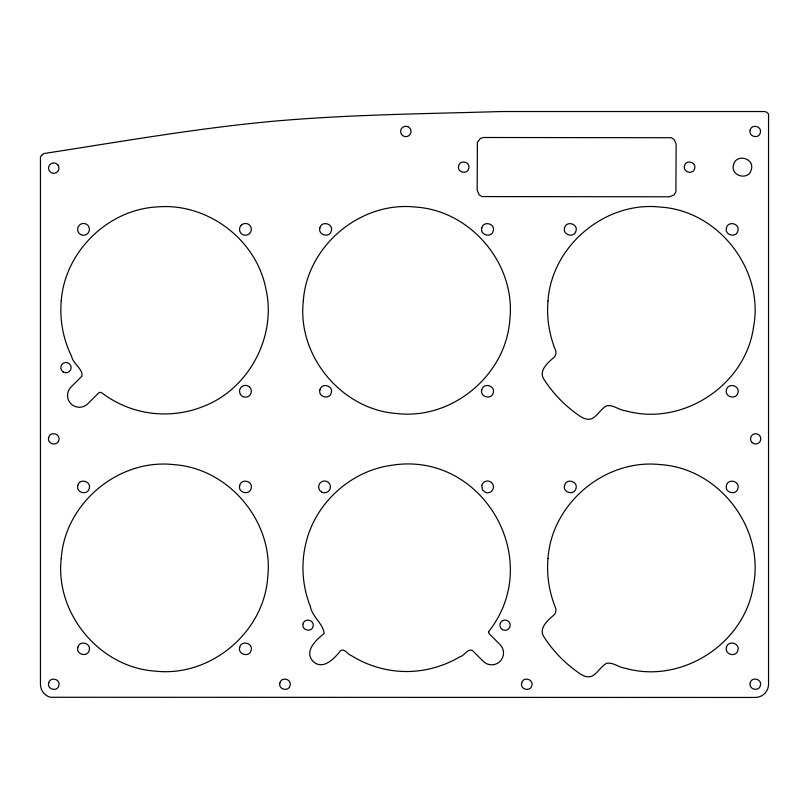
<?xml version="1.0" encoding="UTF-8"?>
<svg xmlns="http://www.w3.org/2000/svg" width="809" height="809" viewBox="0 0 809 809"><rect width="100%" height="100%" fill="white"/><g stroke="black" fill="none" stroke-linecap="round" stroke-linejoin="round"><path stroke-width="1.21" d="M488.545 631.687L489.061 633.609L500.053 644.601A11.852 11.852 0 0 1 500.053 661.357A11.852 11.852 0 0 1 483.297 661.357L472.577 650.638C467.855 647.797 464.103 656.271 459.724 656.868C443.383 666.576 424.401 671.692 405.39 671.521C386.378 671.268 367.529 665.716 351.409 655.634C347.91 654.835 344.553 647.908 340.559 650.638C334.714 658.253 322.943 670.823 313.083 661.357C303.506 651.336 316.471 639.545 324.075 633.609C323.742 624.265 311.859 616.509 310.353 606.447C302.293 586.272 300.766 563.61 306.055 542.526C315.662 502.672 350.894 470.838 391.516 465.306C482.376 450.451 545.782 559.838 488.545 631.687M61.241 301.029C59.573 319.959 63.193 339.284 71.586 356.344C72.84 363.544 83.024 368.934 81.992 376.064L70.99 387.066A11.852 11.852 0 0 0 70.99 403.822A11.852 11.852 0 0 0 87.746 403.822L98.465 393.103C99.274 392.294 100.589 392.122 101.58 392.689C110.55 399.545 120.662 404.854 131.331 408.545C154.499 416.372 180.356 415.644 203.059 406.543C249.364 388.947 277.436 335.371 265.544 287.276C255.411 238.797 206.882 202.685 157.522 206.902C108.042 209.329 64.791 251.619 61.241 301.029M61.241 558.564C54.941 613.616 99.881 667.465 155.176 671.116C210.229 677.416 264.078 632.466 267.718 577.181C274.029 522.129 229.078 468.28 173.783 464.629C118.731 458.329 64.882 503.269 61.241 558.564M303.324 301.029C297.024 356.081 341.964 409.93 397.259 413.571C452.312 419.871 506.161 374.931 509.812 319.636C516.112 264.583 471.172 210.734 415.877 207.094C360.824 200.784 306.975 245.734 303.324 301.029M547.986 301.029C546.459 318.079 549.351 335.371 555.874 351.177C556.177 353.209 555.662 355.323 554.468 356.991C548.492 362.159 537.854 370.694 544.133 379.623A127.559 127.559 0 0 0 576.615 413.793C581.277 417.353 587.587 421.56 593.391 417.849C598.164 414.42 601.33 408.828 606.386 405.855C613.202 404.267 619.168 410.355 625.883 410.851C682.129 426.667 745.2 385.549 753.422 327.706C764.778 270.398 718.847 210.755 660.538 207.094C605.486 200.784 551.637 245.734 547.986 301.029M547.986 558.564C546.459 575.614 549.351 592.916 555.874 608.712C556.177 610.744 555.662 612.868 554.468 614.537C548.492 619.704 537.854 628.239 544.133 637.168A127.559 127.559 0 0 0 576.615 671.328C581.277 674.898 587.587 679.095 593.391 675.384C598.164 671.955 601.33 666.373 606.386 663.39C613.202 661.813 619.168 667.89 625.883 668.386C682.129 684.202 745.2 643.094 753.422 585.251C764.778 527.943 718.847 468.29 660.538 464.629C605.486 458.329 551.637 503.269 547.986 558.564M48.692 437.487C46.689 443.949 57.348 446.821 58.845 440.207C60.847 433.745 50.188 430.873 48.692 437.487M48.702 682.897C46.7 689.359 57.358 692.231 58.855 685.627C60.857 679.155 50.198 676.284 48.702 682.897M77.816 485.39C75.561 492.671 87.564 495.877 89.253 488.454C91.508 481.183 79.504 477.967 77.816 485.39M77.846 647.291C75.611 654.521 87.544 657.717 89.223 650.345C91.457 643.115 79.525 639.919 77.846 647.291M239.707 485.39C237.462 492.671 249.455 495.877 251.154 488.454C253.399 481.153 241.416 477.957 239.707 485.39M239.707 647.281C237.462 654.562 249.455 657.778 251.154 650.355C253.399 643.074 241.395 639.858 239.707 647.281M319.899 227.855C317.654 235.126 329.647 238.342 331.346 230.919C333.591 223.638 321.588 220.432 319.899 227.855M279.924 682.897C277.912 689.359 288.57 692.231 290.067 685.617C292.069 679.155 281.421 676.284 279.924 682.897M319.939 389.756C317.704 396.986 329.627 400.182 331.306 392.8C333.541 385.569 321.618 382.374 319.939 389.756M303.092 623.83C301.14 630.16 311.566 632.951 313.043 626.5C314.994 620.169 304.558 617.378 303.092 623.83M458.632 165.784C456.63 172.246 467.289 175.128 468.785 168.515C470.787 162.053 460.129 159.171 458.632 165.784M477.391 142.424L477.168 190.145L479.11 194.848L482.083 196.577L669.498 196.799L674.19 194.848L675.899 191.864L676.132 144.154L674.19 139.441L671.217 137.722L483.802 137.5L480.485 138.39L477.391 142.424M481.79 227.855C479.545 235.126 491.548 238.342 493.237 230.919C495.482 223.638 483.489 220.432 481.79 227.855M481.79 389.746C479.545 397.017 491.548 400.233 493.237 392.81C495.482 385.539 483.489 382.323 481.79 389.746M481.79 485.39L482.386 489.89L485.987 492.651A5.926 5.926 0 0 0 493.086 488.949A5.926 5.926 0 0 0 490.021 481.557A5.926 5.926 0 0 0 482.386 483.964L481.79 485.39M564.561 227.855C562.316 235.126 574.309 238.342 576.008 230.919C578.253 223.638 566.249 220.432 564.561 227.855M521.694 682.897C519.681 689.359 530.34 692.231 531.837 685.627C533.839 679.155 523.18 676.284 521.694 682.897M564.561 485.39C562.316 492.671 574.309 495.877 576.008 488.454C578.253 481.183 566.249 477.967 564.561 485.39M684.515 165.784C682.513 172.246 693.171 175.128 694.668 168.515C696.67 162.053 686.012 159.171 684.515 165.784M733.571 164.763C730.062 176.069 748.709 181.105 751.328 169.536C754.837 158.22 736.19 153.194 733.571 164.763M726.452 227.855C724.207 235.126 736.21 238.342 737.899 230.919C740.144 223.638 728.151 220.432 726.452 227.855M750.165 130.107C748.153 136.569 758.812 139.451 760.308 132.838C762.311 126.376 751.662 123.504 750.165 130.107M726.452 389.746C724.207 397.017 736.21 400.233 737.899 392.81C740.144 385.539 728.151 382.323 726.452 389.746M726.452 485.39C724.207 492.671 736.21 495.877 737.899 488.454C740.144 481.183 728.151 477.967 726.452 485.39M726.452 647.281C724.207 654.562 736.21 657.778 737.899 650.355C740.144 643.074 728.151 639.858 726.452 647.281M750.226 682.816C748.224 689.288 758.882 692.16 760.379 685.547C762.381 679.085 751.723 676.213 750.226 682.816M41.734 155.227L40.45 156.885L40.45 684.323A13.409 13.409 0 0 0 50.391 697.277L755.242 697.459A13.308 13.308 0 0 0 768.55 684.151L768.55 113.897L766.497 112.107L764.475 111.541L501.014 111.541C424.422 113.857 347.698 114.514 271.339 121.421C195.04 128.54 119.53 141.878 43.848 153.548L41.734 155.227M241.244 225.195L240.293 226.419A5.926 5.926 0 0 0 248.393 234.519L249.617 233.568A5.926 5.926 0 0 0 249.617 225.195A5.926 5.926 0 0 0 241.244 225.195M407.817 126.649L406.482 126.305A5.198 5.198 0 0 0 400.738 132.585A5.198 5.198 0 0 0 408.616 135.841A5.198 5.198 0 0 0 408.97 127.326L407.817 126.649M80.576 234.519L79.343 233.568A5.926 5.926 0 0 1 79.343 225.195A5.926 5.926 0 0 1 87.726 225.195L88.666 226.419A5.926 5.926 0 0 1 80.576 234.519M249.617 387.086L248.393 386.146A5.926 5.926 0 0 0 240.293 394.236L241.244 395.47A5.926 5.926 0 0 0 249.617 395.47A5.926 5.926 0 0 0 249.617 387.086M57.874 164.965L56.913 163.984A5.198 5.198 0 0 0 48.783 166.563A5.198 5.198 0 0 0 53.991 173.318A5.198 5.198 0 0 0 58.551 166.118L57.874 164.965M752.198 442.644A5.147 5.147 0 0 0 760.703 439.954A5.147 5.147 0 0 0 754.119 433.937A5.147 5.147 0 0 0 752.198 442.644M63.405 372.089A5.147 5.147 0 0 0 71.131 367.63A5.147 5.147 0 0 0 63.405 363.17A5.147 5.147 0 0 0 63.405 372.089M502.49 629.624A5.147 5.147 0 0 0 510.216 625.165A5.147 5.147 0 0 0 502.49 620.705A5.147 5.147 0 0 0 502.49 629.624M321.567 492.014A5.926 5.926 0 0 0 330.456 486.876A5.926 5.926 0 0 0 321.567 481.749A5.926 5.926 0 0 0 321.567 492.014"/></g></svg>
